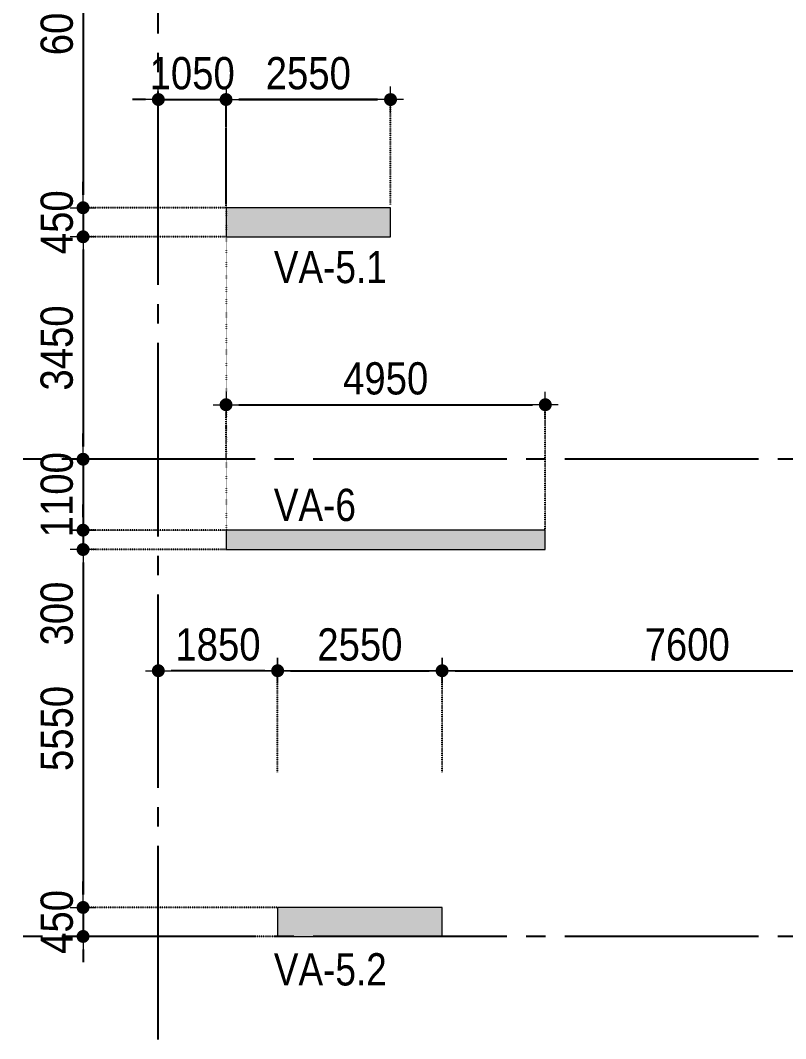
# Model space of a CAD drawing. Header units: millimetres. Extents: x -3973692 to -2843767, y 592734 to 838475.
# Drawn here: x -3950634 to -3938769, y 698646 to 714437 of the extents above; entities that cross this region are included whole.
import ezdxf
from ezdxf.enums import TextEntityAlignment as Align

# ---------------------------------------------------------------- set-up
doc = ezdxf.new("R2010")
doc.units = ezdxf.units.MM
doc.header["$MEASUREMENT"] = 0
doc.header["$PDMODE"] = 3
doc.header["$PDSIZE"] = -20
for name, pattern in [('CHG_XX_Luoi truc$0$MB_Luoi truc$0$Center101', [13, 10, -1, 1, -1]), ('DIVIDE2', [15.875, 6.35, -3.175, 0, -3.175, 0, -3.175]), ('DOT2', [0.125, 0, -0.125]), ('HIDDEN5', [2.8375, 1.25, -1.5875])]:
    doc.linetypes.add(name, pattern=pattern)
doc.layers.get('0').update_dxf_attribs({"lineweight": 9})
doc.layers.get('Defpoints').update_dxf_attribs({"color": 10, "lineweight": 0})
for name, color, linetype, lineweight in [("'S_General_Dim_1", 1, 'Continuous', 18), ("'S_General_Divide_3 Intermediate", 3, 'DIVIDE2', 40), ('CHG_XX_Cot_Ham 2$0$NS-Pier-H2', 150, 'Continuous', 13), ('CHG_XX_Cot_Ham 2$0$NS-Pier-H2 @ 1', 150, 'Continuous', 13), ('CHG_XX_Cot_Ham 2$0$NS-Pier-H2 @ 150 VP1', 150, 'Continuous', 13), ('CHG_XX_Cot_Ham 2$0$NS-Pier-H2 @ 150 VP2', 150, 'Continuous', 13), ('CHG_XX_Cot_Ham 2$0$NS-Pier-H2 @ 150 VP3', 150, 'Continuous', 13), ('CHG_XX_Cot_Ham 2$0$NS-Pier-H2 @ 150 VP4', 150, 'Continuous', 13), ('CHG_XX_Cot_Ham 2$0$NS-Pier-H2 @ 150 VP5', 150, 'Continuous', 13), ('CHG_XX_Cot_Ham 2$0$NS-Pier-H2 @ 150 VP6', 150, 'Continuous', 13), ('CHG_XX_Cot_Ham 2$0$NS-Pier-H2 @ 150 VP7', 150, 'Continuous', 13), ('CHG_XX_Cot_Ham 2$0$NS-Pier-H2 @ 150 VP8', 150, 'Continuous', 13), ('CHG_XX_Cot_Ham 2$0$NS-Pier-H2 @ 150 VP9', 150, 'Continuous', 13), ('CHG_XX_Cot_Ham 2$0$NS-Pier-H2 @ 150 VPModel', 150, 'Continuous', 13), ('TEXT', 7, 'Continuous', 15)]:
    doc.layers.add(name, color=color, linetype=linetype, lineweight=lineweight)
for name, color, linetype in [('CHG_XX_Luoi truc$0$Grid', 34, 'Continuous'), ('CHG_XX_Luoi truc$0$Grid Line', 251, 'CHG_XX_Luoi truc$0$MB_Luoi truc$0$Center101'), ('dim', 1, 'Continuous')]:
    doc.layers.add(name, color=color, linetype=linetype)
doc.styles.add('arial', font='arial.ttf', dxfattribs={"width": 0.85})
doc.styles.add('CHG_XX_Luoi truc$0$MB_Luoi truc$0$Grid A-F$0$VNI-HelveCB', font='')
doc.styles.add('TTP-HelCon', font='')
doc.styles.get('CHG_XX_Luoi truc$0$MB_Luoi truc$0$Grid A-F$0$VNI-HelveCB').set_extended_font_data('VNI-Helve-Condense', bold=True)
doc.styles.get('TTP-HelCon').set_extended_font_data('VNI-Helve-Condense')
doc.dimstyles.new('200', dxfattribs={"dimscale": 200, "dimtxt": 2.5, "dimasz": 1, "dimexe": 0, "dimexo": 0, "dimgap": 0.75, "dimtad": 1, "dimdec": 0, "dimrnd": 10, "dimzin": 9, "dimdsep": 46, "dimtxsty": 'arial', "dimblk1": 'DIMDOT', "dimblk2": 'DIMDOT', "dimsah": 1, "dimcen": 2, "dimdle": 3, "dimclre": 8, "dimclrt": 2, "dimadec": 0, "dimazin": 0, "dimtfac": 1, "dimtdec": 0, "dimtix": 1, "dimtmove": 2, "dimatfit": 3, "dimldrblk": 'DIMPIJL', "dimfxl": 1, "dimtvp": 1.8, "dimtolj": 1, "dimtzin": 0, "dimarcsym": 0})

# ---------------------------------------------------------------- blocks, each defined once
blk = doc.blocks.new('*U3253')
at = {"layer": 'CHG_XX_Cot_Ham 2$0$NS-Pier-H2 @ 1'}
h = blk.add_hatch(color=256, dxfattribs=at)
h.dxf.hatch_style = 1
h.paths.add_polyline_path([(450, 0), (0, 0), (0, -2550), (450, -2550)])
at = {"layer": 'CHG_XX_Cot_Ham 2$0$NS-Pier-H2 @ 150 VP1'}
h = blk.add_hatch(color=256, dxfattribs=at)
h.dxf.hatch_style = 1
h.paths.add_polyline_path([(450, 0), (0, 0), (0, -2550), (450, -2550)])
at = {"layer": 'CHG_XX_Cot_Ham 2$0$NS-Pier-H2 @ 150 VP2'}
h = blk.add_hatch(color=256, dxfattribs=at)
h.dxf.hatch_style = 1
h.paths.add_polyline_path([(450, 0), (0, 0), (0, -2550), (450, -2550)])
at = {"layer": 'CHG_XX_Cot_Ham 2$0$NS-Pier-H2 @ 150 VP3'}
h = blk.add_hatch(color=256, dxfattribs=at)
h.dxf.hatch_style = 1
h.paths.add_polyline_path([(450, 0), (0, 0), (0, -2550), (450, -2550)])
at = {"layer": 'CHG_XX_Cot_Ham 2$0$NS-Pier-H2 @ 150 VP4'}
h = blk.add_hatch(color=256, dxfattribs=at)
h.dxf.hatch_style = 1
h.paths.add_polyline_path([(450, 0), (0, 0), (0, -2550), (450, -2550)])
at = {"layer": 'CHG_XX_Cot_Ham 2$0$NS-Pier-H2 @ 150 VP5'}
h = blk.add_hatch(color=256, dxfattribs=at)
h.dxf.hatch_style = 1
h.paths.add_polyline_path([(450, 0), (0, 0), (0, -2550), (450, -2550)])
at = {"layer": 'CHG_XX_Cot_Ham 2$0$NS-Pier-H2 @ 150 VP6'}
h = blk.add_hatch(color=256, dxfattribs=at)
h.dxf.hatch_style = 1
h.paths.add_polyline_path([(450, 0), (0, 0), (0, -2550), (450, -2550)])
at = {"layer": 'CHG_XX_Cot_Ham 2$0$NS-Pier-H2 @ 150 VP7'}
h = blk.add_hatch(color=256, dxfattribs=at)
h.dxf.hatch_style = 1
h.paths.add_polyline_path([(450, 0), (0, 0), (0, -2550), (450, -2550)])
at = {"layer": 'CHG_XX_Cot_Ham 2$0$NS-Pier-H2 @ 150 VP8'}
h = blk.add_hatch(color=256, dxfattribs=at)
h.dxf.hatch_style = 1
h.paths.add_polyline_path([(450, 0), (0, 0), (0, -2550), (450, -2550)])
at = {"layer": 'CHG_XX_Cot_Ham 2$0$NS-Pier-H2 @ 150 VP9'}
h = blk.add_hatch(color=256, dxfattribs=at)
h.dxf.hatch_style = 1
h.paths.add_polyline_path([(450, 0), (0, 0), (0, -2550), (450, -2550)])
at = {"layer": 'CHG_XX_Cot_Ham 2$0$NS-Pier-H2 @ 150 VPModel'}
h = blk.add_hatch(color=256, dxfattribs=at)
h.dxf.hatch_style = 1
h.paths.add_polyline_path([(450, 0), (0, 0), (0, -2550), (450, -2550)])
blk = doc.blocks.new('CHG_XX_Cot_Ham 2$0$Block A_C450x2250')
at = {"layer": 'CHG_XX_Cot_Ham 2$0$NS-Pier-H2'}
blk.add_lwpolyline([(450, -2550), (0, -2550), (0, 0), (450, 0)], close=True, dxfattribs=at)
blk.add_blockref('*U3253', (0, 0), dxfattribs=at)
blk = doc.blocks.new('CHG_XX_Cot_Ham 2$0$Block A_C4950x300')
at = {"layer": 'CHG_XX_Cot_Ham 2$0$NS-Pier-H2'}
h = blk.add_hatch(color=256, dxfattribs=at)
h.dxf.hatch_style = 1
h.paths.add_polyline_path([(4950, -300), (4950, 0), (0, 0), (0, -300)])
blk.add_lwpolyline([(4950, -300), (4950, 0), (0, 0), (0, -300)], close=True, dxfattribs=at)
blk = doc.blocks.new('*U2842')
at = {"layer": 'CHG_XX_Luoi truc$0$Grid Line'}
blk.add_line((0, 0), (0, 608), dxfattribs=at)
at = {"layer": 'CHG_XX_Luoi truc$0$Grid', "lineweight": -2, "style": 'CHG_XX_Luoi truc$0$MB_Luoi truc$0$Grid A-F$0$VNI-HelveCB'}
for tag, p in [('GRIDSUB', (0, 617)), ('GRID', (0, -9))]:
    blk.add_attdef(tag, text='', height=5, dxfattribs=at).set_placement(p, align=Align.MIDDLE)
blk = doc.blocks.new('*U2843')
at = {"layer": 'CHG_XX_Luoi truc$0$Grid Line'}
blk.add_line((0, 0), (0, 438), dxfattribs=at)
at = {"layer": 'CHG_XX_Luoi truc$0$Grid', "lineweight": -2, "style": 'CHG_XX_Luoi truc$0$MB_Luoi truc$0$Grid A-F$0$VNI-HelveCB'}
for tag, p in [('GRIDSUB', (0, 447)), ('GRID', (0, -9))]:
    blk.add_attdef(tag, text='', height=5, dxfattribs=at).set_placement(p, align=Align.MIDDLE)
blk = doc.blocks.new('CHG_XX_Luoi truc')
at = {"layer": 'CHG_XX_Luoi truc$0$Grid', "xscale": 300, "yscale": 300, "zscale": 300}
blk.add_blockref('*U2842', (0, -12747), dxfattribs=at)
at = {"layer": 'CHG_XX_Luoi truc$0$Grid', "xscale": 300.0000000000013, "yscale": 300.0000000000013, "zscale": 300.0000000000013, "rotation": 90}
for p in [(110703, 97650), (110703, 90250)]:
    blk.add_blockref('*U2843', p, dxfattribs=at)
blk = doc.blocks.new('CHG_XX_Cot_Ham 2')
at = {"layer": 'CHG_XX_Cot_Ham 2$0$NS-Pier-H2'}
h = blk.add_hatch(color=256, dxfattribs=at)
h.dxf.hatch_style = 1
h.paths.add_polyline_path([(99639.2, 163400), (-10900, 163400), (-10900, 85450), (-300, 85450), (-300, 84050), (32350, 84050), (32350, -9000), (103575.5, -9000), (106050, -6022), (106050, 158254.3)])
h.paths.add_polyline_path([(99533.7, 163100), (105750, 158110.4), (105750, 90450), (105650, 90450), (105750, 90450), (105750, 13850), (105750, 13722.3), (105750, -5913.6), (103434.7, -8700), (93599.8, -8700), (93299.8, -8700), (32650, -8700), (32650, 84350), (0, 84350), (0, 85750), (-10600, 85750), (-10600, 163100), (93600, 163100)], flags=16)
for name, p in [('CHG_XX_Luoi truc', (0, 0)), ('CHG_XX_Cot_Ham 2$0$Block A_C4950x300', (1050, 96550))]:
    blk.add_blockref(name, p, dxfattribs=at)
at = {"layer": 'CHG_XX_Cot_Ham 2$0$NS-Pier-H2', "xscale": -1, "rotation": 90}
for p in [(1050, 101550), (1850, 90700)]:
    blk.add_blockref('CHG_XX_Cot_Ham 2$0$Block A_C450x2250', p, dxfattribs=at)
blk = doc.blocks.new('a')
at = {"layer": 'TEXT', "color": 3, "style": 'TTP-HelCon'}
for s, p in [('VA-5.1', (1791, -51869)), ('VA-6', (1791, -55558)), ('VA-5.2', (1791, -62760))]:
    blk.add_text(s, height=500, dxfattribs=at).set_placement(p)
blk = doc.blocks.new('DIMDOT')
for p, q in [((0, -1), (0, 1)), ((1, 0), (-1, 0))]:
    blk.add_line(p, q)
at = {"const_width": 0.5}
blk.add_lwpolyline([(-0.25, 0, 1), (0.25, 0, 1)], format="xyb", close=True, dxfattribs=at)
blk = doc.blocks.new('*D1285')
at = {"layer": "'S_General_Dim_1", "color": 8, "linetype": 'HIDDEN5', "lineweight": -2, "transparency": 16777216}
for p, q in [((-3948495, 717581), (-3949662, 717581)), ((-3947445, 711531), (-3949662, 711531))]:
    blk.add_line(p, q, dxfattribs=at)
at = {"layer": "'S_General_Dim_1", "color": 0, "lineweight": -2, "transparency": 16777216}
blk.add_line((-3949662, 717381), (-3949662, 711731), dxfattribs=at)
at = {"layer": 'Defpoints', "color": 0, "transparency": 16777216}
for p in [(-3948495, 717581), (-3949662, 711531), (-3947445, 711531)]:
    blk.add_point(p, dxfattribs=at)
at = {"layer": "'S_General_Dim_1", "color": 0, "lineweight": -2, "transparency": 16777216, "xscale": 200, "yscale": 200, "zscale": 200}
for p, rotation in [((-3949662, 717581), 90), ((-3949662, 711531), 270)]:
    blk.add_blockref('DIMDOT', p, dxfattribs=dict(at, rotation=rotation))
at = {"layer": "'S_General_Dim_1", "color": 2, "transparency": 16777216, "insert": (-3950067, 714556), "char_height": 500, "attachment_point": 5, "rotation": 90, "style": 'arial'}
blk.add_mtext('\\A1;6050', dxfattribs=at)
blk = doc.blocks.new('DIMPIJL')
at = {"linetype": 'ByBlock'}
blk.add_solid([(-2.5, 0.417), (-2.5, -0.417), (0, 0)], dxfattribs=at)
blk = doc.blocks.new('*D1286')
at = {"layer": "'S_General_Dim_1", "color": 0, "lineweight": -2, "transparency": 16777216}
for p, q in [((-3949662, 711731), (-3949662, 711931)), ((-3949662, 711531), (-3949662, 711081)), ((-3949662, 710881), (-3949662, 710681))]:
    blk.add_line(p, q, dxfattribs=at)
at = {"layer": "'S_General_Dim_1", "color": 8, "linetype": 'HIDDEN5', "lineweight": -2, "transparency": 16777216}
for p, q in [((-3947445, 711531), (-3949662, 711531)), ((-3947445, 711081), (-3949662, 711081))]:
    blk.add_line(p, q, dxfattribs=at)
at = {"layer": 'Defpoints', "color": 0, "transparency": 16777216}
for p in [(-3947445, 711531), (-3949662, 711081), (-3947445, 711081)]:
    blk.add_point(p, dxfattribs=at)
at = {"layer": "'S_General_Dim_1", "color": 0, "lineweight": -2, "transparency": 16777216, "xscale": 200, "yscale": 200, "zscale": 200}
for p, rotation in [((-3949662, 711531), 270), ((-3949662, 711081), 90)]:
    blk.add_blockref('DIMDOT', p, dxfattribs=dict(at, rotation=rotation))
at = {"layer": "'S_General_Dim_1", "color": 2, "transparency": 16777216, "insert": (-3950067, 711306), "char_height": 500, "attachment_point": 5, "rotation": 90, "style": 'arial'}
blk.add_mtext('\\A1;450', dxfattribs=at)
blk = doc.blocks.new('*D1287')
at = {"layer": "'S_General_Dim_1", "color": 8, "linetype": 'HIDDEN5', "lineweight": -2, "transparency": 16777216}
for p, q in [((-3947445, 711081), (-3949662, 711081)), ((-3947445, 707631), (-3949662, 707631))]:
    blk.add_line(p, q, dxfattribs=at)
at = {"layer": "'S_General_Dim_1", "color": 0, "lineweight": -2, "transparency": 16777216}
blk.add_line((-3949662, 710881), (-3949662, 707831), dxfattribs=at)
at = {"layer": 'Defpoints', "color": 0, "transparency": 16777216}
for p in [(-3947445, 711081), (-3949662, 707631), (-3947445, 707631)]:
    blk.add_point(p, dxfattribs=at)
at = {"layer": "'S_General_Dim_1", "color": 0, "lineweight": -2, "transparency": 16777216, "xscale": 200, "yscale": 200, "zscale": 200}
for p, rotation in [((-3949662, 711081), 90), ((-3949662, 707631), 270)]:
    blk.add_blockref('DIMDOT', p, dxfattribs=dict(at, rotation=rotation))
at = {"layer": "'S_General_Dim_1", "color": 2, "transparency": 16777216, "insert": (-3950068, 709356), "char_height": 500, "attachment_point": 5, "rotation": 90, "style": 'arial'}
blk.add_mtext('\\A1;3450', dxfattribs=at)
blk = doc.blocks.new('*D1288')
at = {"layer": "'S_General_Dim_1", "color": 0, "lineweight": -2, "transparency": 16777216}
for p, q in [((-3949662, 707831), (-3949662, 708031)), ((-3949662, 707631), (-3949662, 706531)), ((-3949662, 706331), (-3949662, 706131))]:
    blk.add_line(p, q, dxfattribs=at)
at = {"layer": "'S_General_Dim_1", "color": 8, "linetype": 'HIDDEN5', "lineweight": -2, "transparency": 16777216}
for p, q in [((-3947445, 707631), (-3949662, 707631)), ((-3947445, 706531), (-3949662, 706531))]:
    blk.add_line(p, q, dxfattribs=at)
at = {"layer": 'Defpoints', "color": 0, "transparency": 16777216}
for p in [(-3947445, 707631), (-3949662, 706531), (-3947445, 706531)]:
    blk.add_point(p, dxfattribs=at)
at = {"layer": "'S_General_Dim_1", "color": 0, "lineweight": -2, "transparency": 16777216, "xscale": 200, "yscale": 200, "zscale": 200}
for p, rotation in [((-3949662, 707631), 270), ((-3949662, 706531), 90)]:
    blk.add_blockref('DIMDOT', p, dxfattribs=dict(at, rotation=rotation))
at = {"layer": "'S_General_Dim_1", "color": 2, "transparency": 16777216, "insert": (-3950067, 707081), "char_height": 500, "attachment_point": 5, "rotation": 90, "style": 'arial'}
blk.add_mtext('\\A1;1100', dxfattribs=at)
blk = doc.blocks.new('*D1289')
at = {"layer": "'S_General_Dim_1", "color": 0, "lineweight": -2, "transparency": 16777216}
for p, q in [((-3949662, 706731), (-3949662, 706931)), ((-3949662, 706531), (-3949662, 706231)), ((-3949662, 706031), (-3949662, 705831))]:
    blk.add_line(p, q, dxfattribs=at)
at = {"layer": "'S_General_Dim_1", "color": 8, "linetype": 'HIDDEN5', "lineweight": -2, "transparency": 16777216}
for p, q in [((-3947445, 706531), (-3949662, 706531)), ((-3947442, 706231), (-3949662, 706231))]:
    blk.add_line(p, q, dxfattribs=at)
at = {"layer": 'Defpoints', "color": 0, "transparency": 16777216}
for p in [(-3947445, 706531), (-3949662, 706231), (-3947442, 706231)]:
    blk.add_point(p, dxfattribs=at)
at = {"layer": "'S_General_Dim_1", "color": 0, "lineweight": -2, "transparency": 16777216, "xscale": 200, "yscale": 200, "zscale": 200}
for p, rotation in [((-3949662, 706531), 270), ((-3949662, 706231), 90)]:
    blk.add_blockref('DIMDOT', p, dxfattribs=dict(at, rotation=rotation))
at = {"layer": "'S_General_Dim_1", "color": 2, "transparency": 16777216, "insert": (-3950068, 705238), "char_height": 500, "attachment_point": 5, "rotation": 90, "style": 'arial'}
blk.add_mtext('\\A1;300', dxfattribs=at)
blk = doc.blocks.new('*D1290')
at = {"layer": "'S_General_Dim_1", "color": 8, "linetype": 'HIDDEN5', "lineweight": -2, "transparency": 16777216}
for p, q in [((-3947442, 706231), (-3949662, 706231)), ((-3946645, 700681), (-3949662, 700681))]:
    blk.add_line(p, q, dxfattribs=at)
at = {"layer": "'S_General_Dim_1", "color": 0, "lineweight": -2, "transparency": 16777216}
blk.add_line((-3949662, 706031), (-3949662, 700881), dxfattribs=at)
at = {"layer": 'Defpoints', "color": 0, "transparency": 16777216}
for p in [(-3947442, 706231), (-3949662, 700681), (-3946645, 700681)]:
    blk.add_point(p, dxfattribs=at)
at = {"layer": "'S_General_Dim_1", "color": 0, "lineweight": -2, "transparency": 16777216, "xscale": 200, "yscale": 200, "zscale": 200}
for p, rotation in [((-3949662, 706231), 90), ((-3949662, 700681), 270)]:
    blk.add_blockref('DIMDOT', p, dxfattribs=dict(at, rotation=rotation))
at = {"layer": "'S_General_Dim_1", "color": 2, "transparency": 16777216, "insert": (-3950067, 703456), "char_height": 500, "attachment_point": 5, "rotation": 90, "style": 'arial'}
blk.add_mtext('\\A1;5550', dxfattribs=at)
blk = doc.blocks.new('*D1291')
at = {"layer": "'S_General_Dim_1", "color": 0, "lineweight": -2, "transparency": 16777216}
for p, q in [((-3949662, 700881), (-3949662, 701081)), ((-3949662, 700681), (-3949662, 700231)), ((-3949662, 700031), (-3949662, 699831))]:
    blk.add_line(p, q, dxfattribs=at)
at = {"layer": "'S_General_Dim_1", "color": 8, "linetype": 'HIDDEN5', "lineweight": -2, "transparency": 16777216}
for p, q in [((-3946645, 700681), (-3949662, 700681)), ((-3946645, 700231), (-3949662, 700231))]:
    blk.add_line(p, q, dxfattribs=at)
at = {"layer": 'Defpoints', "color": 0, "transparency": 16777216}
for p in [(-3946645, 700681), (-3949662, 700231), (-3946645, 700231)]:
    blk.add_point(p, dxfattribs=at)
at = {"layer": "'S_General_Dim_1", "color": 0, "lineweight": -2, "transparency": 16777216, "xscale": 200, "yscale": 200, "zscale": 200}
for p, rotation in [((-3949662, 700681), 270), ((-3949662, 700231), 90)]:
    blk.add_blockref('DIMDOT', p, dxfattribs=dict(at, rotation=rotation))
at = {"layer": "'S_General_Dim_1", "color": 2, "transparency": 16777216, "insert": (-3950067, 700456), "char_height": 500, "attachment_point": 5, "rotation": 90, "style": 'arial'}
blk.add_mtext('\\A1;450', dxfattribs=at)
blk = doc.blocks.new('*D1292')
at = {"layer": "'S_General_Dim_1", "color": 8, "linetype": 'HIDDEN5', "lineweight": -2, "transparency": 16777216}
for p, q in [((-3946645, 702781), (-3946645, 704351)), ((-3944095, 702781), (-3944095, 704351))]:
    blk.add_line(p, q, dxfattribs=at)
at = {"layer": "'S_General_Dim_1", "color": 0, "lineweight": -2, "transparency": 16777216}
blk.add_line((-3946445, 704351), (-3944295, 704351), dxfattribs=at)
at = {"layer": 'Defpoints', "color": 0, "transparency": 16777216}
for p in [(-3944095, 704351), (-3946645, 702781), (-3944095, 702781)]:
    blk.add_point(p, dxfattribs=at)
at = {"layer": "'S_General_Dim_1", "color": 0, "lineweight": -2, "transparency": 16777216, "xscale": 200, "yscale": 200, "zscale": 200, "rotation": 180}
blk.add_blockref('DIMDOT', (-3946645, 704351), dxfattribs=at)
at = {"layer": "'S_General_Dim_1", "color": 0, "lineweight": -2, "transparency": 16777216, "xscale": 200, "yscale": 200, "zscale": 200}
blk.add_blockref('DIMDOT', (-3944095, 704351), dxfattribs=at)
at = {"layer": "'S_General_Dim_1", "color": 2, "transparency": 16777216, "insert": (-3945370, 704756), "char_height": 500, "attachment_point": 5, "style": 'arial'}
blk.add_mtext('\\A1;2550', dxfattribs=at)
blk = doc.blocks.new('*D1293')
at = {"layer": "'S_General_Dim_1", "color": 8, "linetype": 'HIDDEN5', "lineweight": -2, "transparency": 16777216}
for p, q in [((-3948495, 702781), (-3948495, 704351)), ((-3946645, 702781), (-3946645, 704351))]:
    blk.add_line(p, q, dxfattribs=at)
at = {"layer": "'S_General_Dim_1", "color": 0, "lineweight": -2, "transparency": 16777216}
blk.add_line((-3946845, 704351), (-3948295, 704351), dxfattribs=at)
at = {"layer": 'Defpoints', "color": 0, "transparency": 16777216}
for p in [(-3948495, 704351), (-3948495, 702781), (-3946645, 702781)]:
    blk.add_point(p, dxfattribs=at)
at = {"layer": "'S_General_Dim_1", "color": 0, "lineweight": -2, "transparency": 16777216, "xscale": 200, "yscale": 200, "zscale": 200, "rotation": 180}
blk.add_blockref('DIMDOT', (-3948495, 704351), dxfattribs=at)
at = {"layer": "'S_General_Dim_1", "color": 0, "lineweight": -2, "transparency": 16777216, "xscale": 200, "yscale": 200, "zscale": 200}
blk.add_blockref('DIMDOT', (-3946645, 704351), dxfattribs=at)
at = {"layer": "'S_General_Dim_1", "color": 2, "transparency": 16777216, "insert": (-3947570, 704756), "char_height": 500, "attachment_point": 5, "style": 'arial'}
blk.add_mtext('\\A1;1850', dxfattribs=at)
blk = doc.blocks.new('*D1300')
at = {"layer": "'S_General_Dim_1", "color": 0, "lineweight": -2, "transparency": 16777216}
for p, q in [((-3948695, 713209), (-3948895, 713209)), ((-3948495, 713209), (-3947445, 713209)), ((-3947245, 713209), (-3947045, 713209))]:
    blk.add_line(p, q, dxfattribs=at)
at = {"layer": "'S_General_Dim_1", "color": 8, "linetype": 'HIDDEN5', "lineweight": -2, "transparency": 16777216}
for p, q in [((-3948495, 711840), (-3948495, 713209)), ((-3947445, 711531), (-3947445, 713209))]:
    blk.add_line(p, q, dxfattribs=at)
at = {"layer": 'Defpoints', "color": 0, "transparency": 16777216}
for p in [(-3947445, 713209), (-3948495, 711840), (-3947445, 711531)]:
    blk.add_point(p, dxfattribs=at)
at = {"layer": "'S_General_Dim_1", "color": 0, "lineweight": -2, "transparency": 16777216, "xscale": 200, "yscale": 200, "zscale": 200}
blk.add_blockref('DIMDOT', (-3948495, 713209), dxfattribs=at)
at = {"layer": "'S_General_Dim_1", "color": 0, "lineweight": -2, "transparency": 16777216, "xscale": 200, "yscale": 200, "zscale": 200, "rotation": 180}
blk.add_blockref('DIMDOT', (-3947445, 713209), dxfattribs=at)
at = {"layer": "'S_General_Dim_1", "color": 2, "transparency": 16777216, "insert": (-3947970, 713614), "char_height": 500, "attachment_point": 5, "style": 'arial'}
blk.add_mtext('\\A1;1050', dxfattribs=at)
blk = doc.blocks.new('*D1301')
at = {"layer": "'S_General_Dim_1", "color": 8, "linetype": 'HIDDEN5', "lineweight": -2, "transparency": 16777216}
for p, q in [((-3947445, 711531), (-3947445, 713209)), ((-3944895, 711581), (-3944895, 713209))]:
    blk.add_line(p, q, dxfattribs=at)
at = {"layer": "'S_General_Dim_1", "color": 0, "lineweight": -2, "transparency": 16777216}
blk.add_line((-3947245, 713209), (-3945095, 713209), dxfattribs=at)
at = {"layer": 'Defpoints', "color": 0, "transparency": 16777216}
for p in [(-3944895, 713209), (-3947445, 711531), (-3944895, 711581)]:
    blk.add_point(p, dxfattribs=at)
at = {"layer": "'S_General_Dim_1", "color": 0, "lineweight": -2, "transparency": 16777216, "xscale": 200, "yscale": 200, "zscale": 200, "rotation": 180}
blk.add_blockref('DIMDOT', (-3947445, 713209), dxfattribs=at)
at = {"layer": "'S_General_Dim_1", "color": 0, "lineweight": -2, "transparency": 16777216, "xscale": 200, "yscale": 200, "zscale": 200}
blk.add_blockref('DIMDOT', (-3944895, 713209), dxfattribs=at)
at = {"layer": "'S_General_Dim_1", "color": 2, "transparency": 16777216, "insert": (-3946170, 713614), "char_height": 500, "attachment_point": 5, "style": 'arial'}
blk.add_mtext('\\A1;2550', dxfattribs=at)
blk = doc.blocks.new('*D1302')
at = {"layer": "'S_General_Dim_1", "color": 8, "linetype": 'HIDDEN5', "lineweight": -2, "transparency": 16777216}
for p, q in [((-3947445, 711581), (-3947445, 713209)), ((-3944895, 711581), (-3944895, 713209))]:
    blk.add_line(p, q, dxfattribs=at)
at = {"layer": "'S_General_Dim_1", "color": 0, "lineweight": -2, "transparency": 16777216}
blk.add_line((-3945095, 713209), (-3947245, 713209), dxfattribs=at)
at = {"layer": 'Defpoints', "color": 0, "transparency": 16777216}
for p in [(-3947445, 713209), (-3947445, 711581), (-3944895, 711581)]:
    blk.add_point(p, dxfattribs=at)
at = {"layer": "'S_General_Dim_1", "color": 0, "lineweight": -2, "transparency": 16777216, "xscale": 200, "yscale": 200, "zscale": 200, "rotation": 180}
blk.add_blockref('DIMDOT', (-3947445, 713209), dxfattribs=at)
at = {"layer": "'S_General_Dim_1", "color": 0, "lineweight": -2, "transparency": 16777216, "xscale": 200, "yscale": 200, "zscale": 200}
blk.add_blockref('DIMDOT', (-3944895, 713209), dxfattribs=at)
at = {"layer": "'S_General_Dim_1", "color": 2, "transparency": 16777216, "insert": (-3946170, 713614), "char_height": 500, "attachment_point": 5, "style": 'arial'}
blk.add_mtext('\\A1;2550', dxfattribs=at)
blk = doc.blocks.new('*D1303')
at = {"layer": "'S_General_Dim_1", "color": 8, "linetype": 'HIDDEN5', "lineweight": -2, "transparency": 16777216}
for p, q in [((-3947445, 707631), (-3947445, 708476)), ((-3942495, 706531), (-3942495, 708476))]:
    blk.add_line(p, q, dxfattribs=at)
at = {"layer": "'S_General_Dim_1", "color": 0, "lineweight": -2, "transparency": 16777216}
blk.add_line((-3947245, 708476), (-3942695, 708476), dxfattribs=at)
at = {"layer": 'Defpoints', "color": 0, "transparency": 16777216}
for p in [(-3942495, 708476), (-3947445, 707631), (-3942495, 706531)]:
    blk.add_point(p, dxfattribs=at)
at = {"layer": "'S_General_Dim_1", "color": 0, "lineweight": -2, "transparency": 16777216, "xscale": 200, "yscale": 200, "zscale": 200, "rotation": 180}
blk.add_blockref('DIMDOT', (-3947445, 708476), dxfattribs=at)
at = {"layer": "'S_General_Dim_1", "color": 0, "lineweight": -2, "transparency": 16777216, "xscale": 200, "yscale": 200, "zscale": 200}
blk.add_blockref('DIMDOT', (-3942495, 708476), dxfattribs=at)
at = {"layer": "'S_General_Dim_1", "color": 2, "transparency": 16777216, "insert": (-3944970, 708882), "char_height": 500, "attachment_point": 5, "style": 'arial'}
blk.add_mtext('\\A1;4950', dxfattribs=at)
blk = doc.blocks.new('*D1305')
at = {"layer": "'S_General_Dim_1", "color": 8, "linetype": 'HIDDEN5', "lineweight": -2, "transparency": 16777216}
for p, q in [((-3944095, 702781), (-3944095, 704351)), ((-3936495, 702781), (-3936495, 704351))]:
    blk.add_line(p, q, dxfattribs=at)
at = {"layer": "'S_General_Dim_1", "color": 0, "lineweight": -2, "transparency": 16777216}
blk.add_line((-3943895, 704351), (-3936695, 704351), dxfattribs=at)
at = {"layer": 'Defpoints', "color": 0, "transparency": 16777216}
for p in [(-3936495, 704351), (-3944095, 702781), (-3936495, 702781)]:
    blk.add_point(p, dxfattribs=at)
at = {"layer": "'S_General_Dim_1", "color": 0, "lineweight": -2, "transparency": 16777216, "xscale": 200, "yscale": 200, "zscale": 200, "rotation": 180}
blk.add_blockref('DIMDOT', (-3944095, 704351), dxfattribs=at)
at = {"layer": "'S_General_Dim_1", "color": 0, "lineweight": -2, "transparency": 16777216, "xscale": 200, "yscale": 200, "zscale": 200}
blk.add_blockref('DIMDOT', (-3936495, 704351), dxfattribs=at)
at = {"layer": "'S_General_Dim_1", "color": 2, "transparency": 16777216, "insert": (-3940295, 704756), "char_height": 500, "attachment_point": 5, "style": 'arial'}
blk.add_mtext('\\A1;7600', dxfattribs=at)

msp = doc.modelspace()

# ---------------------------------------------------------------- linework, layer by layer
at = {"layer": 'dim', "linetype": 'DOT2', "ltscale": 10}
msp.add_line((-3947445.2, 711531), (-3947445.2, 706531), dxfattribs=at)

# ---------------------------------------------------------------- block references
at = {"layer": "'S_General_Divide_3 Intermediate"}
for name, p in [('CHG_XX_Cot_Ham 2', (-3948495.2, 609981)), ('a', (-3948495.2, 762231))]:
    msp.add_blockref(name, p, dxfattribs=at)

# ---------------------------------------------------------------- dimensions: what is measured, and where the dimension line sits
at = {"layer": "'S_General_Dim_1"}
for base, p1, p2, picture, middle in [((-3949662.1, 711531), (-3948495.2, 717581), (-3947445.2, 711531), '*D1285', (-3950067.3, 714556)), ((-3949662.1, 711081), (-3947445.2, 711531), (-3947445.2, 711081), '*D1286', (-3950067.3, 711306)), ((-3949662.1, 707631), (-3947445.2, 711081), (-3947445.2, 707631), '*D1287', (-3950067.5, 709356)), ((-3949662.1, 706531), (-3947445.2, 707631), (-3947445.2, 706531), '*D1288', (-3950067.3, 707081)), ((-3949662.1, 700681), (-3947442.3, 706231), (-3946645.2, 700681), '*D1290', (-3950067.3, 703456)), ((-3949662.1, 700231), (-3946645.2, 700681), (-3946645.2, 700231), '*D1291', (-3950067.3, 700456))]:
    dim = msp.add_linear_dim(base=base, p1=p1, p2=p2, angle=90, dimstyle='200', dxfattribs=at)
    dim.commit()
    dim.dimension.update_dxf_attribs({"geometry": picture, "text_midpoint": middle})
for base, p1, p2, picture, middle in [((-3947445.2, 713208.9), (-3948495.2, 711840.2), (-3947445.2, 711531), '*D1300', (-3947970.2, 713614.2)), ((-3944895.2, 713208.9), (-3947445.2, 711531), (-3944895.2, 711581), '*D1301', (-3946170.2, 713614.2)), ((-3947445.2, 713208.9), (-3944895.2, 711581), (-3947445.2, 711581), '*D1302', (-3946170.2, 713614.2)), ((-3942495.2, 708476.3), (-3947445.2, 707631), (-3942495.2, 706531), '*D1303', (-3944970.2, 708881.6)), ((-3948495.2, 704351.1), (-3946645.2, 702781), (-3948495.2, 702781), '*D1293', (-3947570.2, 704756.4)), ((-3944095.2, 704351.1), (-3946645.2, 702781), (-3944095.2, 702781), '*D1292', (-3945370.2, 704756.4)), ((-3936495.2, 704351.1), (-3944095.2, 702781), (-3936495.2, 702781), '*D1305', (-3940295.2, 704756.4))]:
    dim = msp.add_linear_dim(base=base, p1=p1, p2=p2, dimstyle='200', dxfattribs=at)
    dim.commit()
    dim.dimension.update_dxf_attribs({"geometry": picture, "text_midpoint": middle})
dim = msp.add_linear_dim(base=(-3949662.1, 706231), p1=(-3947445.2, 706531), p2=(-3947442.3, 706231), angle=90, dimstyle='200', dxfattribs=at)
dim.commit()
dim.dimension.update_dxf_attribs({"geometry": '*D1289', "text_midpoint": (-3950067.5, 705237.7), "dimtype": 160})

doc.saveas('drawing.dxf')
